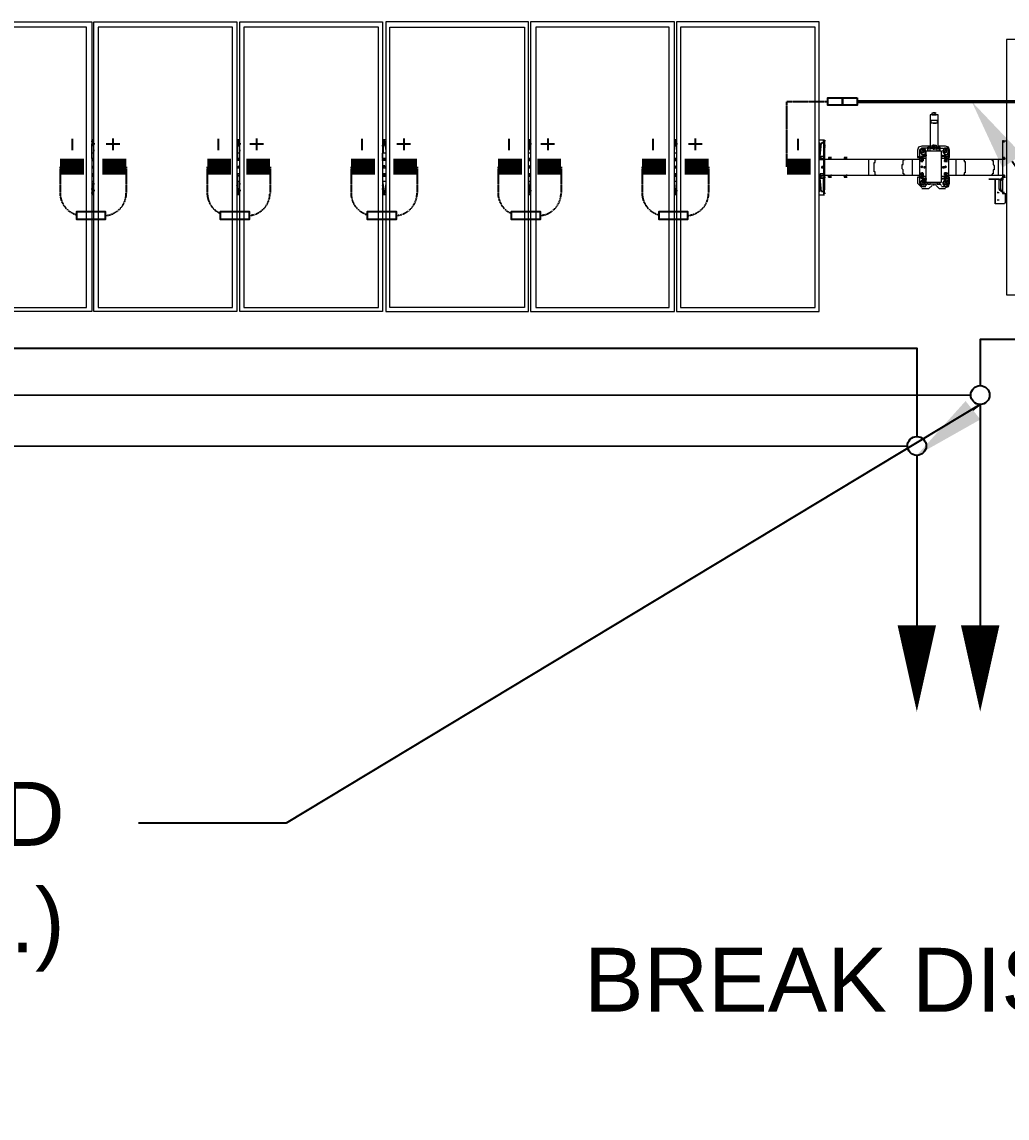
# Model space of a CAD drawing. Header units: feet. Extents: x -12372 to 90117, y -14865 to 4121.
# Drawn here: x 1752.3 to 2060.2, y 1068.5 to 1411.2 of the extents above; entities that cross this region are included whole.
import ezdxf
from ezdxf import colors
from ezdxf.entities.mleader import LeaderData, LeaderLine
from ezdxf.lldxf.tags import DXFTag
from ezdxf.math import Vec2, Vec3

# ---------------------------------------------------------------- set-up
doc = ezdxf.new("R2010")
doc.units = ezdxf.units.FT
doc.header["$MEASUREMENT"] = 0
doc.linetypes.add('HIDDEN', pattern=[0.375, 0.25, -0.125])
for name, color, linetype in [('E-DC HARNESS-NEG', 170, 'DC HARNESS CABLE'), ('E-DC HARNESS-POS', 10, 'DC HARNESS CABLE'), ('E-HARN-COMP', 8, 'Continuous'), ('E-TRNK-CABL-NEG', 6, 'HIDDEN'), ('E-TRUNK-CABLE-POS', 6, 'HIDDEN'), ('G-ANNO-TEXT', 1, 'Continuous'), ('Polarity-Text', 7, 'Continuous')]:
    doc.layers.add(name, color=color, linetype=linetype)
doc.styles.add('NEI-A', font='arial.ttf')
doc.styles.get("Standard").update_dxf_attribs({"font": 'arial.ttf'})
tags = doc.linetypes.add('DC HARNESS CABLE', pattern='A,0.5,-0.2,["DH",Standard,S=0.1,R=0,X=-0.1,Y=-0.05],-0.2', length=0.9).pattern_tags.tags
tags[6] = DXFTag(74, 10)

# ---------------------------------------------------------------- blocks, each defined once
blk = doc.blocks.new('A$Cc93f9aa1')
at = {"lineweight": 5}
for points in [[(8.3963, 0.4666), (8.3963, 0), (8.1647, 0), (8.1647, 0.4666)], [(8.6296, 0), (8.3997, 0), (8.3997, 0.4666), (8.6296, 0.4666)], [(8.8646, 0), (8.6346, 0), (8.6346, 0.4666), (8.8646, 0.4666)], [(8.8696, 0), (9.0996, 0), (9.0996, 0.4666), (8.8696, 0.4666)], [(9.103, 0), (9.3346, 0), (9.3346, 0.4666), (9.103, 0.4666)], [(9.338, 0), (9.5679, 0), (9.5679, 0.4666), (9.338, 0.4666)], [(8.388, 0.4583), (8.173, 0.4583), (8.173, 0.0067), (8.388, 0.0067)], [(8.623, 0.0067), (8.623, 0.4583), (8.4063, 0.4583), (8.4063, 0.0067)], [(8.858, 0.0067), (8.858, 0.4583), (8.6413, 0.4583), (8.6413, 0.0067)], [(8.8763, 0.4583), (9.093, 0.4583), (9.093, 0.0067), (8.8763, 0.0067)], [(9.3263, 0.0067), (9.3263, 0.4583), (9.1113, 0.4583), (9.1113, 0.0067)], [(9.3446, 0.4583), (9.3446, 0.0067), (9.5613, 0.0067), (9.5613, 0.4583)], [(9.8696, 0.4383), (9.8696, 0.0267), (9.9096, 0.0267), (9.9096, 0.4383)], [(9.7579, 0.3033), (9.7563, 0.3033), (9.7546, 0.3033), (9.7563, 0.3033), (9.7546, 0.3033), (9.7563, 0.3033), (9.7479, 0.3033), (9.7479, 0.3083), (9.7563, 0.3083), (9.7579, 0.3083)], [(9.7529, 0.3167), (9.7513, 0.3167)], [(9.7563, 0.3167), (9.7546, 0.3167)], [(9.7563, 0.3167), (9.7546, 0.3167)], [(9.7563, 0.3033), (9.7546, 0.3033), (9.7563, 0.3033), (9.7546, 0.3033)], [(9.5746, 0.275), (9.5763, 0.275), (9.5763, 0.2683)], [(9.7529, 0.2667), (9.7546, 0.2667), (9.7529, 0.2683), (9.7513, 0.2683), (9.7513, 0.2667), (9.7513, 0.265), (9.7529, 0.265)], [(9.7579, 0.265), (9.7563, 0.265)], [(9.5763, 0.2483), (9.5746, 0.2483)], [(9.6079, 0.2467), (9.6113, 0.2467), (9.6113, 0.2483), (9.6129, 0.2483), (9.6113, 0.2483), (9.6096, 0.2483), (9.6113, 0.2483), (9.6079, 0.2483)], [(9.7379, 0.2633), (9.7329, 0.2633), (9.7296, 0.2583), (9.7329, 0.2533), (9.7379, 0.2533), (9.7396, 0.2583)], [(9.7329, 0.2567), (9.7313, 0.2567), (9.7313, 0.2583), (9.7313, 0.26), (9.7329, 0.2617), (9.7363, 0.2617), (9.7379, 0.26), (9.7379, 0.2583), (9.7379, 0.2567), (9.7363, 0.2567), (9.7363, 0.2583), (9.7363, 0.26), (9.7346, 0.26), (9.7329, 0.2583), (9.7346, 0.2567), (9.7363, 0.2567), (9.7346, 0.255)], [(9.7646, 0.2083), (9.7646, 0.2583), (9.7396, 0.2583), (9.7396, 0.2083)], [(9.7529, 0.2617), (9.7513, 0.2617)], [(9.7646, 0.25), (9.7663, 0.25), (9.7663, 0.2517), (9.7646, 0.2517)], [(9.7746, 0.2633), (9.7696, 0.2633), (9.7663, 0.2583), (9.7696, 0.2533), (9.7746, 0.2533), (9.7763, 0.2583)], [(9.7696, 0.2567), (9.7713, 0.255), (9.7729, 0.2567), (9.7713, 0.2567), (9.7696, 0.2583), (9.7713, 0.26), (9.7729, 0.26), (9.7729, 0.2583), (9.7729, 0.2567), (9.7729, 0.2583), (9.7729, 0.2617), (9.7713, 0.2617), (9.7696, 0.2617), (9.7679, 0.26), (9.7679, 0.2583), (9.7679, 0.2567)], [(9.8646, 0.2483), (9.8629, 0.2467), (9.8646, 0.245), (9.8663, 0.2467)], [(8.398, 0.235), (8.398, 0.2333), (8.3963, 0.2333), (8.3963, 0.2317), (8.398, 0.2317), (8.3997, 0.2317), (8.3997, 0.2333)], [(8.633, 0.235), (8.6313, 0.2333), (8.6313, 0.2317), (8.6346, 0.2317), (8.6346, 0.2333), (8.633, 0.2333)], [(8.868, 0.235), (8.8663, 0.235), (8.8663, 0.2317), (8.8696, 0.2317), (8.8696, 0.2333), (8.868, 0.2333)], [(9.1013, 0.235), (9.1013, 0.2333), (9.0996, 0.2333), (9.0996, 0.2317), (9.1013, 0.2317), (9.103, 0.2317), (9.103, 0.2333), (9.103, 0.235)], [(9.3363, 0.235), (9.3363, 0.2333), (9.3346, 0.2333), (9.3346, 0.2317), (9.3363, 0.2317), (9.338, 0.2317), (9.338, 0.2333)], [(9.5729, 0.2317), (9.5746, 0.2317), (9.5746, 0.2333), (9.5729, 0.2333), (9.5729, 0.235), (9.5729, 0.2333), (9.5713, 0.2333), (9.5713, 0.2317)], [(9.5846, 0.2467), (9.5829, 0.2467)], [(9.5879, 0.2467), (9.5863, 0.2467)], [(9.6096, 0.2467), (9.6079, 0.2467)], [(9.6129, 0.2467), (9.6113, 0.2467)], [(9.7329, 0.235), (9.7313, 0.2333), (9.7329, 0.2317), (9.7346, 0.2333)], [(9.7329, 0.235), (9.7313, 0.2333), (9.7329, 0.2317), (9.7346, 0.2333)], [(9.7329, 0.235), (9.7313, 0.2333), (9.7329, 0.2317), (9.7346, 0.2333)], [(9.7329, 0.235), (9.7313, 0.2333), (9.7329, 0.2317), (9.7346, 0.2333)], [(9.7379, 0.2333), (9.7363, 0.2333), (9.7363, 0.2317), (9.7379, 0.2317), (9.7396, 0.2333)], [(9.7696, 0.2333), (9.7663, 0.2333), (9.7663, 0.2317), (9.7696, 0.2317)], [(9.7729, 0.2433), (9.7713, 0.2433), (9.7696, 0.245), (9.7713, 0.245), (9.7713, 0.2467), (9.7729, 0.2467), (9.7729, 0.245)], [(9.7713, 0.235), (9.7696, 0.2333), (9.7713, 0.2317), (9.7729, 0.2333)], [(9.7713, 0.235), (9.7696, 0.2333), (9.7713, 0.2317), (9.7729, 0.2333)], [(9.7713, 0.235), (9.7696, 0.2333), (9.7713, 0.2317), (9.7729, 0.2333)], [(9.7713, 0.235), (9.7696, 0.2333), (9.7713, 0.2317), (9.7729, 0.2333)], [(9.7729, 0.245), (9.7713, 0.245), (9.7713, 0.2433), (9.7729, 0.2433), (9.7746, 0.2433), (9.7729, 0.2433), (9.7729, 0.245), (9.7746, 0.245)], [(9.5763, 0.22), (9.5746, 0.22), (9.5746, 0.2217), (9.5696, 0.2217), (9.5696, 0.22), (9.5746, 0.22)], [(9.7346, 0.2217), (9.7346, 0.2233), (9.7329, 0.2233), (9.7313, 0.2217)], [(9.7646, 0.215), (9.7663, 0.215), (9.7663, 0.2133), (9.7646, 0.2133)], [(9.7729, 0.2217), (9.7729, 0.2233), (9.7713, 0.2233), (9.7713, 0.2217), (9.7696, 0.2217)], [(9.8596, 0.2133), (9.8596, 0.1967), (9.8579, 0.1967), (9.8579, 0.2133)], [(9.8613, 0.2133), (9.8596, 0.2133)], [(9.8613, 0.2133), (9.8596, 0.2133), (9.8613, 0.2133), (9.8596, 0.2133), (9.8613, 0.2133), (9.8629, 0.2133), (9.8646, 0.2133), (9.8629, 0.2133), (9.8613, 0.2133), (9.8629, 0.2133), (9.8613, 0.2133), (9.8629, 0.2133), (9.8646, 0.2133), (9.8629, 0.2133)], [(9.8629, 0.2133), (9.8613, 0.2133), (9.8613, 0.215), (9.8629, 0.215)], [(9.8629, 0.215), (9.8613, 0.215), (9.8629, 0.215), (9.8646, 0.215)], [(9.8646, 0.22), (9.8629, 0.2183), (9.8646, 0.2167), (9.8663, 0.2183)], [(9.8663, 0.2183), (9.8646, 0.2183)], [(9.5746, 0.19), (9.5763, 0.19), (9.5763, 0.1967)], [(9.5763, 0.1967), (9.5763, 0.2)], [(9.7379, 0.2117), (9.7329, 0.2117), (9.7296, 0.2067), (9.7329, 0.2017), (9.7379, 0.2017), (9.7396, 0.2067)], [(9.7363, 0.2067), (9.7363, 0.205), (9.7346, 0.2033), (9.7329, 0.205), (9.7313, 0.205), (9.7313, 0.2067), (9.7313, 0.2083), (9.7329, 0.21), (9.7346, 0.21), (9.7363, 0.21), (9.7379, 0.2083), (9.7379, 0.2067), (9.7379, 0.205), (9.7363, 0.205), (9.7346, 0.205), (9.7329, 0.2067), (9.7346, 0.2083), (9.7363, 0.2083)], [(9.7746, 0.2117), (9.7696, 0.2117), (9.7663, 0.2067), (9.7696, 0.2017), (9.7746, 0.2017), (9.7763, 0.2067)], [(9.7729, 0.205), (9.7713, 0.2033), (9.7696, 0.205), (9.7679, 0.205), (9.7679, 0.2067), (9.7679, 0.2083), (9.7696, 0.21), (9.7729, 0.21), (9.7729, 0.2067), (9.7729, 0.2083), (9.7713, 0.2083), (9.7696, 0.2067), (9.7713, 0.205)], [(9.7729, 0.2067), (9.7729, 0.205)], [(9.8663, 0.1917), (9.8646, 0.1917)]]:
    blk.add_lwpolyline(points, close=True, dxfattribs=at)
for points in [[(9.7579, 0.3167), (9.7563, 0.3167), (9.7546, 0.3167), (9.7513, 0.3167), (9.7529, 0.3167), (9.7513, 0.3167), (9.7529, 0.3167), (9.7513, 0.3167), (9.7496, 0.3167), (9.7496, 0.32), (9.7546, 0.32), (9.7513, 0.32), (9.7529, 0.32)], [(9.7529, 0.3167), (9.7546, 0.3167), (9.7546, 0.32), (9.7563, 0.32)], [(9.7579, 0.2583), (9.7579, 0.2633), (9.7613, 0.2633), (9.7613, 0.265), (9.7596, 0.265), (9.7596, 0.3167), (9.7463, 0.3167), (9.7463, 0.265), (9.7479, 0.265)], [(9.7496, 0.3167), (9.7563, 0.3167)], [(9.7513, 0.3167), (9.7529, 0.3167)], [(9.7513, 0.3167), (9.7529, 0.3167)], [(9.7513, 0.3167), (9.7529, 0.3167), (9.7513, 0.3167)], [(9.7513, 0.3167), (9.7529, 0.3167)], [(9.7546, 0.3167), (9.7513, 0.3167)], [(9.7513, 0.3033), (9.7529, 0.3033), (9.7513, 0.3033)], [(9.7546, 0.3167), (9.7529, 0.3167)], [(9.7546, 0.3167), (9.7529, 0.3167)], [(9.7529, 0.3167), (9.7546, 0.3167)], [(9.7529, 0.3033), (9.7546, 0.3033), (9.7529, 0.3033)], [(9.7546, 0.3167), (9.7563, 0.3167)], [(9.7546, 0.3033), (9.7563, 0.3033), (9.7546, 0.3033)], [(8.3997, 0.2767), (8.3963, 0.2767)], [(8.398, 0.27), (8.398, 0.2733), (8.398, 0.275), (8.398, 0.2717), (8.3963, 0.2717), (8.3963, 0.27), (8.3963, 0.2683)], [(8.398, 0.255), (8.3963, 0.255), (8.3963, 0.2633), (8.398, 0.2733)], [(8.6346, 0.2767), (8.6296, 0.2767)], [(8.6296, 0.255), (8.6313, 0.255), (8.6313, 0.2633), (8.633, 0.2733)], [(8.633, 0.27), (8.633, 0.2733), (8.6313, 0.2733), (8.6313, 0.2683)], [(8.633, 0.2733), (8.633, 0.275), (8.633, 0.2733)], [(8.8696, 0.2767), (8.8646, 0.2767)], [(8.868, 0.27), (8.868, 0.2733), (8.8663, 0.2733), (8.8663, 0.27), (8.8646, 0.2683)], [(8.8663, 0.255), (8.8646, 0.255), (8.8663, 0.2567), (8.8663, 0.2633), (8.868, 0.2733)], [(8.868, 0.2733), (8.868, 0.275), (8.868, 0.2733)], [(9.103, 0.2767), (9.0996, 0.2767)], [(9.1013, 0.255), (9.0996, 0.255), (9.0996, 0.2567), (9.1013, 0.2633), (9.1013, 0.2733), (9.1013, 0.275), (9.1013, 0.2717), (9.0996, 0.27), (9.0996, 0.2683)], [(9.1013, 0.275), (9.103, 0.275)], [(9.103, 0.27), (9.103, 0.2733)], [(9.338, 0.2767), (9.3346, 0.2767)], [(9.3363, 0.27), (9.3363, 0.2733), (9.3346, 0.2717), (9.3346, 0.2683)], [(9.3363, 0.255), (9.3346, 0.255), (9.3346, 0.2633), (9.3363, 0.2733)], [(9.3363, 0.275), (9.338, 0.275)], [(9.3363, 0.2733), (9.3363, 0.275), (9.3363, 0.2733)], [(9.5679, 0.2767), (9.5746, 0.2767)], [(9.5763, 0.25), (9.5746, 0.25), (9.5696, 0.25), (9.5713, 0.2717), (9.5746, 0.2717), (9.5713, 0.2717), (9.5729, 0.2717)], [(9.5763, 0.2717), (9.5746, 0.2717), (9.5746, 0.25), (9.5763, 0.25), (9.5746, 0.25), (9.5746, 0.2483), (9.5746, 0.245), (9.5763, 0.245), (9.5746, 0.245), (9.5746, 0.22), (9.5746, 0.2183), (9.5696, 0.2183), (9.5696, 0.22), (9.5713, 0.22)], [(9.5696, 0.27), (9.5696, 0.2683), (9.5696, 0.2667)], [(9.5696, 0.2683), (9.5713, 0.2683)], [(9.5746, 0.27), (9.5746, 0.2717), (9.5746, 0.2767), (9.5763, 0.2767)], [(9.5779, 0.275), (9.5763, 0.275), (9.5746, 0.275), (9.5763, 0.275), (9.5746, 0.275)], [(9.5779, 0.265), (9.5763, 0.265), (9.5763, 0.2683), (9.5779, 0.2683)], [(9.5763, 0.2683), (9.5763, 0.265)], [(9.5763, 0.2483), (9.5763, 0.265), (9.5763, 0.2483)], [(9.7446, 0.2667), (9.7463, 0.2667), (9.7329, 0.2667), (9.7279, 0.265), (9.7263, 0.26), (9.7263, 0.25), (9.7263, 0.2483), (9.7296, 0.2483)], [(9.7463, 0.2583), (9.7463, 0.2633), (9.7429, 0.2633), (9.7429, 0.265), (9.7429, 0.2633), (9.7429, 0.2583)], [(9.7446, 0.265), (9.7429, 0.265), (9.7463, 0.265), (9.7463, 0.2633), (9.7496, 0.2633)], [(9.7463, 0.265), (9.7496, 0.265), (9.7463, 0.265)], [(9.7496, 0.2617), (9.7496, 0.265), (9.7496, 0.2683), (9.7563, 0.2683), (9.7563, 0.265), (9.7496, 0.265), (9.7563, 0.265), (9.7563, 0.2617), (9.7546, 0.2617), (9.7529, 0.2617), (9.7529, 0.2633), (9.7546, 0.2633)], [(9.7496, 0.265), (9.7513, 0.265)], [(9.7529, 0.2667), (9.7546, 0.2667)], [(9.7596, 0.265), (9.7563, 0.265), (9.7596, 0.265)], [(9.7563, 0.2633), (9.7579, 0.2633), (9.7579, 0.265)], [(9.7763, 0.2483), (9.7779, 0.2483), (9.7779, 0.25), (9.7779, 0.26), (9.7763, 0.265), (9.7713, 0.2667), (9.7613, 0.2667), (9.7596, 0.2667)], [(9.7629, 0.2583), (9.7629, 0.2633), (9.7629, 0.265), (9.7613, 0.265)], [(9.8646, 0.275), (9.8629, 0.275), (9.8629, 0.19), (9.8646, 0.19)], [(9.8629, 0.275), (9.8696, 0.275)], [(9.8646, 0.2733), (9.8663, 0.2733)], [(8.398, 0.2467), (8.3963, 0.2467), (8.3963, 0.255)], [(8.633, 0.2467), (8.6313, 0.2467), (8.6296, 0.2467), (8.6313, 0.2483), (8.6313, 0.255)], [(8.8663, 0.2467), (8.8646, 0.2467), (8.8646, 0.255)], [(9.1013, 0.2467), (9.0996, 0.2467), (9.0996, 0.255)], [(9.3363, 0.2467), (9.3346, 0.2467), (9.3346, 0.255)], [(9.7329, 0.2633), (9.7296, 0.26), (9.7296, 0.245), (9.7179, 0.245), (9.7063, 0.245), (9.6596, 0.245), (9.6479, 0.245), (9.6113, 0.245), (9.6079, 0.245), (9.5863, 0.245), (9.5829, 0.245), (9.5763, 0.245), (9.5746, 0.245), (9.5696, 0.245), (9.5746, 0.245), (9.5763, 0.245), (9.5746, 0.245), (9.5746, 0.2467), (9.5696, 0.2467), (9.5696, 0.245), (9.5713, 0.245)], [(9.5746, 0.25), (9.5696, 0.25), (9.5713, 0.25)], [(9.5763, 0.2483), (9.5763, 0.2467), (9.5763, 0.2483)], [(9.5829, 0.2483), (9.5829, 0.2467), (9.5863, 0.2467), (9.5863, 0.2483), (9.5879, 0.2483), (9.5863, 0.2483), (9.5846, 0.2483), (9.5863, 0.2483), (9.5829, 0.2483), (9.5846, 0.2483)], [(9.5863, 0.2483), (9.5879, 0.2483)], [(9.6079, 0.2483), (9.6096, 0.2483)], [(9.6113, 0.2483), (9.6129, 0.2483)], [(9.7313, 0.25), (9.7346, 0.25), (9.7329, 0.25), (9.7346, 0.25), (9.7363, 0.25), (9.7346, 0.25), (9.7346, 0.2483), (9.7346, 0.2467), (9.7363, 0.2467)], [(9.7329, 0.25), (9.7313, 0.25), (9.7313, 0.2483), (9.7313, 0.2467), (9.7329, 0.2467)], [(9.7313, 0.2483), (9.7346, 0.2483)], [(9.7379, 0.2517), (9.7346, 0.2517), (9.7346, 0.25), (9.7379, 0.25)], [(9.7413, 0.2633), (9.7396, 0.2633), (9.7363, 0.2633)], [(9.7413, 0.2517), (9.7396, 0.2517), (9.7396, 0.25), (9.7379, 0.25), (9.7379, 0.2517), (9.7396, 0.2517)], [(9.7429, 0.2633), (9.7446, 0.2633)], [(9.7513, 0.2633), (9.7513, 0.2617)], [(9.7613, 0.2633), (9.7629, 0.2633), (9.7646, 0.2633), (9.7679, 0.2633)], [(9.7646, 0.2517), (9.7663, 0.2517), (9.7713, 0.2517), (9.7713, 0.25), (9.7663, 0.25)], [(9.7729, 0.2467), (9.7713, 0.2467), (9.7696, 0.2467), (9.7696, 0.2483), (9.7729, 0.2483), (9.7746, 0.2467), (9.7763, 0.2467), (9.7746, 0.2467), (9.7696, 0.2467), (9.7646, 0.2467)], [(9.7729, 0.2483), (9.7729, 0.25), (9.7746, 0.25), (9.7729, 0.25), (9.7713, 0.25), (9.7696, 0.25), (9.7696, 0.2483)], [(9.7696, 0.25), (9.7729, 0.25), (9.7713, 0.25)], [(9.8663, 0.2483), (9.8663, 0.2467), (9.8646, 0.2467), (9.8663, 0.2467), (9.8646, 0.2467), (9.8663, 0.2467), (9.8663, 0.245), (9.8646, 0.245), (9.8629, 0.245), (9.8563, 0.245), (9.8446, 0.245), (9.7996, 0.245), (9.7763, 0.245), (9.7763, 0.26), (9.7729, 0.2633)], [(9.8663, 0.2467), (9.8663, 0.245), (9.8646, 0.245), (9.8646, 0.2467), (9.8663, 0.2467), (9.8646, 0.2467), (9.8629, 0.2467), (9.8646, 0.2483), (9.8629, 0.2483), (9.8629, 0.2467), (9.8629, 0.245)], [(9.8629, 0.2483), (9.8629, 0.2483)], [(9.8646, 0.2483), (9.8663, 0.2483), (9.8646, 0.2483), (9.8663, 0.2483), (9.8663, 0.2467), (9.8646, 0.2467), (9.8663, 0.2467), (9.8679, 0.2467)], [(9.8646, 0.2483), (9.8646, 0.2483)], [(9.8663, 0.2483), (9.8663, 0.2483)], [(8.3997, 0.2467), (8.3963, 0.2467)], [(8.3997, 0.245), (8.3963, 0.245), (8.398, 0.245)], [(8.3963, 0.245), (8.3963, 0.2433), (8.3997, 0.2433)], [(8.6346, 0.2467), (8.6296, 0.2467)], [(8.6346, 0.245), (8.6313, 0.245), (8.6296, 0.245)], [(8.6346, 0.2433), (8.6313, 0.2433), (8.6296, 0.2433)], [(8.6313, 0.2433), (8.6313, 0.245)], [(8.8696, 0.2467), (8.8646, 0.2467)], [(8.8696, 0.245), (8.8646, 0.245), (8.8663, 0.245)], [(8.8696, 0.2433), (8.8663, 0.2433), (8.8646, 0.2433), (8.8646, 0.245)], [(9.103, 0.2467), (9.0996, 0.2467)], [(9.103, 0.245), (9.0996, 0.245), (9.1013, 0.245)], [(9.0996, 0.245), (9.0996, 0.2433), (9.103, 0.2433)], [(9.338, 0.2467), (9.3346, 0.2467)], [(9.338, 0.245), (9.3346, 0.245), (9.3363, 0.245)], [(9.3346, 0.245), (9.3346, 0.2433), (9.338, 0.2433)], [(9.5696, 0.2467), (9.5713, 0.2467)], [(9.5763, 0.2183), (9.5763, 0.2467), (9.5763, 0.2183)], [(9.7396, 0.2467), (9.7346, 0.2467), (9.7313, 0.2467), (9.7296, 0.2467), (9.7296, 0.2183), (9.7313, 0.2183), (9.7346, 0.2183), (9.7396, 0.2183)], [(9.7329, 0.2417), (9.7346, 0.2417), (9.7346, 0.2433), (9.7329, 0.2433), (9.7346, 0.2433), (9.7346, 0.245), (9.7329, 0.2467), (9.7329, 0.245), (9.7313, 0.245), (9.7313, 0.2433), (9.7346, 0.2433), (9.7346, 0.245), (9.7329, 0.245), (9.7346, 0.245)], [(9.7346, 0.2467), (9.7313, 0.2467)], [(9.7313, 0.245), (9.7313, 0.2433), (9.7329, 0.2433), (9.7346, 0.245), (9.7329, 0.245)], [(9.7313, 0.2433), (9.7313, 0.2417), (9.7346, 0.2417), (9.7346, 0.2433)], [(9.7329, 0.245), (9.7346, 0.245), (9.7329, 0.245)], [(9.7329, 0.2333), (9.7346, 0.2333)], [(9.7363, 0.2433), (9.7346, 0.2433), (9.7346, 0.245), (9.7363, 0.245)], [(9.7729, 0.2433), (9.7713, 0.2433), (9.7696, 0.245), (9.7696, 0.2433), (9.7713, 0.2433)], [(9.7696, 0.2417), (9.7713, 0.2417), (9.7696, 0.2417), (9.7696, 0.2433), (9.7713, 0.2433), (9.7713, 0.2417), (9.7729, 0.2417), (9.7746, 0.2417)], [(9.7713, 0.245), (9.7729, 0.245), (9.7713, 0.245)], [(9.7713, 0.2333), (9.7729, 0.2333)], [(9.7729, 0.245), (9.7746, 0.245)], [(9.7746, 0.2433), (9.7729, 0.2417)], [(9.7763, 0.2467), (9.7763, 0.2183)], [(9.8629, 0.2467), (9.8629, 0.2467)], [(9.8629, 0.245), (9.8629, 0.245)], [(9.8646, 0.245), (9.8646, 0.245)], [(9.8663, 0.2467), (9.8663, 0.2467)], [(9.8663, 0.245), (9.8663, 0.245)], [(8.3997, 0.2217), (8.3963, 0.2217), (8.3963, 0.22)], [(8.3997, 0.22), (8.3963, 0.22), (8.398, 0.22)], [(8.398, 0.2183), (8.3963, 0.2183), (8.3963, 0.21), (8.398, 0.2), (8.398, 0.1917), (8.3997, 0.1917)], [(8.3963, 0.2183), (8.3997, 0.2183)], [(8.6346, 0.2217), (8.6313, 0.2217), (8.6296, 0.2217)], [(8.6296, 0.22), (8.6313, 0.22), (8.6346, 0.22)], [(8.6313, 0.21), (8.6313, 0.2167), (8.6296, 0.2183), (8.6313, 0.2183), (8.6296, 0.2183)], [(8.6313, 0.22), (8.6313, 0.2217)], [(8.6346, 0.2183), (8.6313, 0.2183)], [(8.8696, 0.2217), (8.8663, 0.2217), (8.8646, 0.2217), (8.8646, 0.22)], [(8.8696, 0.22), (8.8646, 0.22), (8.8663, 0.22)], [(8.8663, 0.2183), (8.8646, 0.2183), (8.8646, 0.21), (8.8663, 0.2), (8.8663, 0.1933), (8.868, 0.1917), (8.8696, 0.1917)], [(8.8646, 0.2183), (8.8696, 0.2183)], [(9.103, 0.2217), (9.0996, 0.2217), (9.0996, 0.22)], [(9.103, 0.22), (9.0996, 0.22), (9.1013, 0.22)], [(9.1013, 0.2183), (9.0996, 0.2183), (9.0996, 0.21), (9.1013, 0.2), (9.1013, 0.1917), (9.1013, 0.19), (9.103, 0.19)], [(9.0996, 0.2183), (9.103, 0.2183)], [(9.338, 0.2217), (9.3346, 0.2217), (9.3346, 0.22)], [(9.338, 0.22), (9.3346, 0.22), (9.3363, 0.22)], [(9.3363, 0.2183), (9.3346, 0.2183), (9.3346, 0.21), (9.3346, 0.2), (9.3363, 0.1933), (9.3363, 0.1917), (9.338, 0.1917)], [(9.3346, 0.2183), (9.338, 0.2183)], [(9.5713, 0.1933), (9.5696, 0.215), (9.5746, 0.215), (9.5763, 0.215)], [(9.5746, 0.215), (9.5696, 0.215), (9.5713, 0.215)], [(9.5746, 0.1933), (9.5713, 0.1933), (9.5746, 0.1933), (9.5746, 0.215), (9.5763, 0.215), (9.5746, 0.215), (9.5746, 0.2167), (9.5763, 0.2167), (9.5779, 0.2167)], [(9.5763, 0.2183), (9.5746, 0.2183), (9.5746, 0.22), (9.5763, 0.22), (9.5829, 0.22), (9.5863, 0.22), (9.6079, 0.22), (9.6113, 0.22), (9.6479, 0.22), (9.6596, 0.22), (9.7063, 0.22), (9.7296, 0.22), (9.7296, 0.2067), (9.7329, 0.2033)], [(9.5746, 0.2183), (9.5746, 0.2183)], [(9.5763, 0.2183), (9.5763, 0.2167), (9.5763, 0.2183)], [(9.5763, 0.2167), (9.5763, 0.2), (9.5763, 0.2167)], [(9.5879, 0.22), (9.5863, 0.22), (9.5863, 0.2183), (9.5863, 0.2167), (9.5879, 0.2167), (9.5863, 0.2167), (9.5846, 0.2167), (9.5829, 0.2167), (9.5829, 0.2183), (9.5829, 0.22), (9.5846, 0.22)], [(9.5829, 0.2183), (9.5863, 0.2183)], [(9.5829, 0.2167), (9.5863, 0.2167), (9.5846, 0.2167)], [(9.6129, 0.22), (9.6113, 0.22), (9.6113, 0.2183), (9.6079, 0.2183), (9.6079, 0.22), (9.6096, 0.22)], [(9.6079, 0.2183), (9.6079, 0.2167), (9.6096, 0.2167), (9.6113, 0.2167), (9.6129, 0.2167), (9.6113, 0.2167), (9.6113, 0.2183)], [(9.6079, 0.2167), (9.6113, 0.2167), (9.6096, 0.2167)], [(9.7296, 0.2167), (9.7263, 0.2167), (9.7263, 0.2067), (9.7329, 0.2)], [(9.7263, 0.2167), (9.7279, 0.2167)], [(9.7313, 0.2233), (9.7346, 0.2233)], [(9.7329, 0.2217), (9.7313, 0.2217), (9.7313, 0.22)], [(9.7346, 0.2183), (9.7346, 0.2167), (9.7313, 0.2167), (9.7313, 0.2183), (9.7329, 0.2183), (9.7346, 0.2183), (9.7363, 0.2183)], [(9.7313, 0.2183), (9.7329, 0.2183)], [(9.7313, 0.2167), (9.7313, 0.215), (9.7329, 0.215), (9.7346, 0.215), (9.7363, 0.215), (9.7346, 0.215), (9.7346, 0.2167)], [(9.7313, 0.215), (9.7346, 0.215), (9.7329, 0.215)], [(9.7363, 0.22), (9.7346, 0.22), (9.7346, 0.2217), (9.7329, 0.2217), (9.7329, 0.22), (9.7346, 0.22), (9.7346, 0.2217), (9.7363, 0.2217)], [(9.7329, 0.22), (9.7346, 0.22), (9.7329, 0.22)], [(9.7329, 0.22), (9.7346, 0.22), (9.7329, 0.22)], [(9.7379, 0.2133), (9.7346, 0.2133), (9.7346, 0.215), (9.7379, 0.215)], [(9.7413, 0.2133), (9.7396, 0.2133), (9.7396, 0.215), (9.7379, 0.215), (9.7379, 0.2133), (9.7396, 0.2133)], [(9.7646, 0.2183), (9.7696, 0.2183), (9.7746, 0.2183), (9.7763, 0.2183), (9.7746, 0.2183), (9.7729, 0.2167), (9.7729, 0.215), (9.7746, 0.215), (9.7729, 0.215), (9.7713, 0.215), (9.7696, 0.215), (9.7696, 0.2167), (9.7696, 0.2183), (9.7713, 0.2183), (9.7729, 0.2183), (9.7713, 0.2183)], [(9.7663, 0.215), (9.7713, 0.215), (9.7713, 0.2133), (9.7663, 0.2133), (9.7646, 0.2133)], [(9.7729, 0.2233), (9.7696, 0.2233)], [(9.7713, 0.2217), (9.7696, 0.2217), (9.7696, 0.22), (9.7729, 0.22), (9.7746, 0.22), (9.7729, 0.22), (9.7729, 0.2217), (9.7713, 0.2217), (9.7713, 0.22), (9.7729, 0.22), (9.7729, 0.2217), (9.7746, 0.2217)], [(9.7696, 0.2167), (9.7729, 0.2167)], [(9.7696, 0.215), (9.7729, 0.215), (9.7713, 0.215)], [(9.7713, 0.22), (9.7729, 0.22), (9.7713, 0.22)], [(9.7713, 0.2), (9.7763, 0.2017), (9.7779, 0.2067), (9.7779, 0.2167), (9.7763, 0.2167)], [(9.7729, 0.2033), (9.7763, 0.2067), (9.7763, 0.22), (9.7879, 0.22), (9.7996, 0.22), (9.8446, 0.22), (9.8563, 0.22), (9.8629, 0.22), (9.8629, 0.2183), (9.8629, 0.2167), (9.8646, 0.2167), (9.8663, 0.2167), (9.8679, 0.2167)], [(9.8413, 0.2133), (9.8429, 0.2133), (9.8413, 0.2133)], [(9.8429, 0.2133), (9.8446, 0.2133)], [(9.8496, 0.2133), (9.8429, 0.2133), (9.8496, 0.2133)], [(9.8496, 0.2133), (9.8513, 0.2133), (9.8496, 0.2133)], [(9.8663, 0.1733), (9.8513, 0.1733), (9.8513, 0.2133), (9.8579, 0.2133), (9.8596, 0.2133), (9.8629, 0.2133), (9.8646, 0.2133)], [(9.8513, 0.2133), (9.8513, 0.1733)], [(9.8513, 0.2133), (9.8529, 0.2133)], [(9.8579, 0.2133), (9.8513, 0.2133)], [(9.8513, 0.2133), (9.8529, 0.2133)], [(9.8579, 0.2133), (9.8596, 0.2133)], [(9.8613, 0.215), (9.8629, 0.215), (9.8613, 0.215), (9.8613, 0.2133), (9.8629, 0.2133), (9.8613, 0.2133), (9.8596, 0.2133), (9.8613, 0.2133), (9.8596, 0.2133)], [(9.8596, 0.2133), (9.8596, 0.2133)], [(9.8596, 0.2133), (9.8596, 0.2133)], [(9.8596, 0.2133), (9.8613, 0.2133), (9.8596, 0.2133)], [(9.8596, 0.2133), (9.8613, 0.2133)], [(9.8596, 0.2133), (9.8613, 0.2133)], [(9.8596, 0.2117), (9.8596, 0.2133)], [(9.8613, 0.2133), (9.8613, 0.2133)], [(9.8613, 0.2133), (9.8613, 0.2133)], [(9.8629, 0.22), (9.8629, 0.22)], [(9.8646, 0.22), (9.8629, 0.22)], [(9.8663, 0.2167), (9.8663, 0.2183), (9.8646, 0.2183), (9.8663, 0.2183), (9.8646, 0.2183), (9.8663, 0.2183), (9.8646, 0.2183), (9.8663, 0.2183), (9.8663, 0.2167), (9.8646, 0.2167), (9.8646, 0.2183), (9.8629, 0.2183), (9.8646, 0.22), (9.8663, 0.22), (9.8646, 0.22), (9.8663, 0.22), (9.8663, 0.2183), (9.8663, 0.22)], [(9.8629, 0.2183), (9.8629, 0.2183)], [(9.8629, 0.2167), (9.8629, 0.2167)], [(9.8646, 0.22), (9.8646, 0.22)], [(9.8646, 0.2167), (9.8646, 0.2167)], [(9.8663, 0.22), (9.8663, 0.22)], [(9.8663, 0.2183), (9.8663, 0.2183)], [(9.8663, 0.2167), (9.8663, 0.2167)], [(8.3963, 0.1967), (8.3963, 0.1933), (8.398, 0.1933), (8.398, 0.19), (8.398, 0.1917), (8.398, 0.195)], [(8.6296, 0.21), (8.6313, 0.21), (8.6313, 0.2), (8.633, 0.1933), (8.633, 0.1917), (8.6346, 0.1917)], [(8.6313, 0.1967), (8.6313, 0.195), (8.6313, 0.1917), (8.633, 0.1917), (8.633, 0.19), (8.6346, 0.19)], [(8.633, 0.195), (8.633, 0.1917), (8.633, 0.19)], [(8.8646, 0.1967), (8.8663, 0.195), (8.8663, 0.1917), (8.868, 0.1917), (8.868, 0.19), (8.868, 0.1917), (8.868, 0.195)], [(9.1013, 0.19), (9.1013, 0.1933), (9.0996, 0.195), (9.0996, 0.1967)], [(9.1013, 0.1917), (9.103, 0.1917), (9.103, 0.195)], [(9.3346, 0.1967), (9.3346, 0.1933), (9.3363, 0.1933), (9.3363, 0.19), (9.3363, 0.1917), (9.3363, 0.195)], [(9.5696, 0.1983), (9.5696, 0.1967), (9.5713, 0.1967)], [(9.5696, 0.1967), (9.5696, 0.195)], [(9.5746, 0.195), (9.5746, 0.1933), (9.5746, 0.1883), (9.5763, 0.1883)], [(9.7329, 0.1983), (9.7446, 0.1983), (9.7496, 0.2033)], [(9.7329, 0.2017), (9.7346, 0.2017)], [(9.7363, 0.2017), (9.7396, 0.2017)], [(9.7396, 0.2033), (9.7429, 0.2067)], [(9.7429, 0.2083), (9.7429, 0.205), (9.7463, 0.205)], [(9.7429, 0.205), (9.7446, 0.205)], [(9.7579, 0.2083), (9.7579, 0.205), (9.7463, 0.205), (9.7463, 0.2083)], [(9.7513, 0.205), (9.7513, 0.2033)], [(9.7546, 0.2033), (9.7546, 0.205)], [(9.7563, 0.2033), (9.7613, 0.1983), (9.7713, 0.1983)], [(9.7579, 0.205), (9.7613, 0.205), (9.7629, 0.205), (9.7629, 0.2083)], [(9.7613, 0.2067), (9.7646, 0.2033)], [(9.7646, 0.2017), (9.7696, 0.2017)], [(9.7713, 0.2017), (9.7729, 0.2017)], [(9.8579, 0.1967), (9.8613, 0.1933), (9.8629, 0.1933)], [(9.8596, 0.2117), (9.8613, 0.2117)], [(9.8596, 0.2117), (9.8596, 0.1967), (9.8613, 0.195), (9.8613, 0.1933)], [(9.8613, 0.1967), (9.8596, 0.1967), (9.8613, 0.195)], [(8.3997, 0.1883), (8.3963, 0.1883)], [(8.398, 0.19), (8.3997, 0.19)], [(8.6346, 0.1883), (8.6296, 0.1883)], [(8.8696, 0.1883), (8.8646, 0.1883)], [(9.103, 0.1883), (9.0996, 0.1883)], [(9.338, 0.1883), (9.3346, 0.1883)], [(9.3363, 0.19), (9.338, 0.19)], [(9.5679, 0.1883), (9.5746, 0.1883)], [(9.5779, 0.19), (9.5763, 0.19), (9.5746, 0.19), (9.5763, 0.19), (9.5746, 0.19)], [(9.8563, 0.1917), (9.8546, 0.1917), (9.8563, 0.1917), (9.8579, 0.1917)], [(9.8546, 0.18), (9.8563, 0.18), (9.8579, 0.18)], [(9.8629, 0.19), (9.8696, 0.19)], [(9.8663, 0.175), (9.8679, 0.175), (9.8679, 0.19)]]:
    blk.add_lwpolyline(points, dxfattribs=at)
at = {"color": 8, "lineweight": 5, "true_color": 0x808080}
for points in [[(8.3997, 0.2767), (8.3963, 0.2767)], [(8.3963, 0.2733), (8.3963, 0.275), (8.398, 0.275)], [(8.3963, 0.2617), (8.3963, 0.27), (8.398, 0.27)], [(8.3963, 0.2667), (8.3963, 0.2683), (8.398, 0.2683)], [(8.398, 0.2733), (8.398, 0.2733)], [(8.398, 0.2733), (8.3997, 0.2583)], [(8.3997, 0.2683), (8.3997, 0.27)], [(8.6346, 0.2767), (8.6296, 0.2767)], [(8.6296, 0.2733), (8.6313, 0.2733), (8.6313, 0.275), (8.633, 0.275)], [(8.6296, 0.27), (8.6313, 0.27), (8.6313, 0.2683), (8.6296, 0.2617)], [(8.6296, 0.2683), (8.6313, 0.2683), (8.6313, 0.2667), (8.6296, 0.2667)], [(8.633, 0.2733), (8.633, 0.2733)], [(8.633, 0.2733), (8.6346, 0.2583)], [(8.6346, 0.2683), (8.6346, 0.27)], [(8.8696, 0.2767), (8.8646, 0.2767)], [(8.8646, 0.2733), (8.8663, 0.2733), (8.8663, 0.275), (8.868, 0.275)], [(8.8646, 0.27), (8.8663, 0.27), (8.8663, 0.2683), (8.8646, 0.2617)], [(8.8646, 0.2667), (8.8646, 0.2683)], [(8.868, 0.2733), (8.868, 0.2733)], [(8.868, 0.2733), (8.8696, 0.2583)], [(8.8696, 0.2683), (8.868, 0.27)], [(9.103, 0.2767), (9.0996, 0.2767)], [(9.0996, 0.2733), (9.1013, 0.275)], [(9.0996, 0.2617), (9.0996, 0.27), (9.1013, 0.27)], [(9.0996, 0.2667), (9.0996, 0.2683), (9.1013, 0.2683)], [(9.1013, 0.2733), (9.103, 0.2583)], [(9.103, 0.2733), (9.103, 0.2733)], [(9.103, 0.2683), (9.103, 0.27)], [(9.338, 0.2767), (9.3346, 0.2767)], [(9.3346, 0.2733), (9.3346, 0.275), (9.3363, 0.275)], [(9.3346, 0.2617), (9.3346, 0.27), (9.3363, 0.27)], [(9.3346, 0.2667), (9.3346, 0.2683)], [(9.3363, 0.2733), (9.3363, 0.2733)], [(9.3363, 0.2733), (9.338, 0.2583)], [(9.338, 0.2683), (9.338, 0.27)], [(9.5696, 0.2717), (9.5679, 0.27)], [(9.5696, 0.2683), (9.5679, 0.255)], [(9.5679, 0.2667), (9.5696, 0.2667), (9.5679, 0.2617)], [(9.8629, 0.275), (9.8629, 0.2483)], [(8.3997, 0.255), (8.3963, 0.255)], [(8.6346, 0.255), (8.6313, 0.255)], [(8.8696, 0.255), (8.8646, 0.255)], [(9.103, 0.255), (9.0996, 0.255)], [(9.338, 0.255), (9.3346, 0.255)], [(9.5679, 0.25), (9.5696, 0.25), (9.5679, 0.245), (9.5696, 0.245), (9.5679, 0.245)], [(9.5696, 0.2483), (9.5713, 0.2483)], [(9.5863, 0.2483), (9.5829, 0.2483)], [(9.6113, 0.2483), (9.6079, 0.2483)], [(9.7263, 0.25), (9.7296, 0.25)], [(9.7313, 0.25), (9.7346, 0.25)], [(9.7429, 0.2583), (9.7429, 0.2633)], [(9.7613, 0.2583), (9.7613, 0.2633)], [(9.7696, 0.25), (9.7729, 0.25)], [(9.7763, 0.25), (9.7779, 0.25)], [(9.5863, 0.2467), (9.5829, 0.2467)], [(9.6113, 0.2467), (9.6079, 0.2467)], [(9.6479, 0.22), (9.6479, 0.245)], [(9.6596, 0.22), (9.6579, 0.22), (9.6579, 0.225), (9.6563, 0.225), (9.6563, 0.2267), (9.6563, 0.2283), (9.6563, 0.23), (9.6563, 0.2317), (9.6563, 0.2333), (9.6563, 0.235), (9.6563, 0.2367), (9.6563, 0.2383), (9.6563, 0.24), (9.6579, 0.24), (9.6579, 0.2417), (9.6579, 0.2433), (9.6579, 0.245), (9.6596, 0.245)], [(9.7063, 0.22), (9.7046, 0.22), (9.7046, 0.2217), (9.7029, 0.2217), (9.7029, 0.2233), (9.7029, 0.225), (9.7029, 0.2267), (9.7029, 0.2283), (9.7013, 0.23), (9.7013, 0.2317), (9.7013, 0.2333), (9.7013, 0.235), (9.7013, 0.2367), (9.7029, 0.2367), (9.7029, 0.2383), (9.7029, 0.24), (9.7029, 0.2417), (9.7029, 0.2433), (9.7046, 0.245), (9.7063, 0.245)], [(9.7179, 0.22), (9.7179, 0.245)], [(9.7313, 0.2467), (9.7346, 0.2467)], [(9.7329, 0.2417), (9.7313, 0.2417)], [(9.7329, 0.2433), (9.7329, 0.2433)], [(9.7696, 0.2467), (9.7746, 0.2467)], [(9.7713, 0.2433), (9.7713, 0.2433)], [(9.7879, 0.245), (9.7879, 0.22)], [(9.7996, 0.245), (9.8013, 0.245), (9.8013, 0.2417), (9.8029, 0.2417), (9.8029, 0.24), (9.8029, 0.2383), (9.8029, 0.2367), (9.8029, 0.235), (9.8029, 0.2333), (9.8029, 0.2317), (9.8029, 0.23), (9.8029, 0.2283), (9.8029, 0.2267), (9.8029, 0.225), (9.8029, 0.2233), (9.8013, 0.2233), (9.8013, 0.2217), (9.8013, 0.22), (9.7996, 0.22)], [(9.8446, 0.245), (9.8463, 0.245), (9.8463, 0.2433), (9.8479, 0.2433), (9.8479, 0.2417), (9.8479, 0.24), (9.8479, 0.2383), (9.8479, 0.2367), (9.8496, 0.235), (9.8496, 0.2333), (9.8496, 0.2317), (9.8496, 0.23), (9.8496, 0.2283), (9.8479, 0.2283), (9.8479, 0.2267), (9.8479, 0.225), (9.8479, 0.2233), (9.8479, 0.2217), (9.8463, 0.2217), (9.8463, 0.22), (9.8446, 0.22)], [(9.8563, 0.245), (9.8563, 0.22)], [(9.8629, 0.2467), (9.8629, 0.22)], [(9.5679, 0.22), (9.5696, 0.22), (9.5679, 0.22), (9.5696, 0.215), (9.5679, 0.215)], [(9.5696, 0.2167), (9.5713, 0.2167)], [(9.5829, 0.22), (9.5863, 0.22)], [(9.5829, 0.2167), (9.5863, 0.2167)], [(9.6079, 0.22), (9.6113, 0.22)], [(9.6079, 0.2167), (9.6113, 0.2167)], [(9.7296, 0.2167), (9.7263, 0.2167)], [(9.7313, 0.22), (9.7313, 0.2217), (9.7346, 0.2217), (9.7346, 0.22)], [(9.7313, 0.2183), (9.7346, 0.2183)], [(9.7313, 0.215), (9.7346, 0.215)], [(9.7696, 0.22), (9.7696, 0.2217), (9.7729, 0.2217), (9.7729, 0.22), (9.7713, 0.22), (9.7696, 0.22), (9.7696, 0.2217), (9.7696, 0.2233), (9.7746, 0.2233), (9.7746, 0.2217)], [(9.7696, 0.2183), (9.7746, 0.2183)], [(9.7696, 0.215), (9.7729, 0.215)], [(9.7729, 0.2217), (9.7729, 0.22)], [(9.7779, 0.2167), (9.7763, 0.2167)], [(9.8629, 0.2183), (9.8629, 0.19)], [(8.3963, 0.21), (8.3997, 0.21)], [(8.3963, 0.2033), (8.3963, 0.195), (8.398, 0.195)], [(8.3963, 0.1967), (8.3963, 0.1983)], [(8.3997, 0.2067), (8.398, 0.1917)], [(8.3997, 0.1967), (8.3997, 0.195), (8.4013, 0.195)], [(8.6296, 0.195), (8.6313, 0.195), (8.6313, 0.1967), (8.6296, 0.2033)], [(8.6296, 0.1967), (8.6313, 0.1967), (8.6313, 0.1983), (8.6296, 0.1983)], [(8.6313, 0.21), (8.6346, 0.21)], [(8.6346, 0.2067), (8.633, 0.1917)], [(8.6346, 0.1967), (8.6346, 0.195), (8.6363, 0.195)], [(8.8646, 0.21), (8.8696, 0.21)], [(8.8646, 0.195), (8.8663, 0.195), (8.8663, 0.1967), (8.8646, 0.2033)], [(8.8646, 0.1967), (8.8646, 0.1983)], [(8.8696, 0.2067), (8.868, 0.1917)], [(8.868, 0.195), (8.8696, 0.1967)], [(9.0996, 0.21), (9.103, 0.21)], [(9.0996, 0.2033), (9.0996, 0.195), (9.1013, 0.195)], [(9.1013, 0.1967), (9.0996, 0.1967), (9.0996, 0.1983)], [(9.103, 0.2067), (9.1013, 0.1917)], [(9.103, 0.1967), (9.103, 0.195), (9.1046, 0.195)], [(9.3346, 0.21), (9.338, 0.21)], [(9.3346, 0.2033), (9.3346, 0.195), (9.3363, 0.195)], [(9.3346, 0.1967), (9.3346, 0.1983)], [(9.338, 0.2067), (9.3363, 0.1917)], [(9.338, 0.1967), (9.338, 0.195), (9.3396, 0.195)], [(9.5679, 0.21), (9.5696, 0.1967)], [(9.5679, 0.1983), (9.5696, 0.1983), (9.5679, 0.2033)], [(9.5679, 0.195), (9.5696, 0.1933)], [(9.7429, 0.205), (9.7429, 0.2083)], [(9.7613, 0.205), (9.7613, 0.2083)], [(9.8629, 0.2117), (9.8596, 0.2117)], [(9.8613, 0.195), (9.8613, 0.195)], [(8.398, 0.19), (8.3963, 0.19), (8.3963, 0.1917)], [(8.3997, 0.1883), (8.3963, 0.1883)], [(8.398, 0.1917), (8.398, 0.1917)], [(8.633, 0.19), (8.6313, 0.19), (8.6313, 0.1917), (8.6296, 0.1917)], [(8.6346, 0.1883), (8.6296, 0.1883)], [(8.633, 0.1917), (8.633, 0.1917)], [(8.868, 0.19), (8.8663, 0.19), (8.8663, 0.1917), (8.8646, 0.1917)], [(8.8696, 0.1883), (8.8646, 0.1883)], [(8.868, 0.1917), (8.868, 0.1917)], [(9.1013, 0.19), (9.1013, 0.1917), (9.0996, 0.1917)], [(9.103, 0.1883), (9.0996, 0.1883)], [(9.103, 0.1917), (9.103, 0.1917)], [(9.3363, 0.19), (9.3346, 0.19), (9.3346, 0.1917)], [(9.338, 0.1883), (9.3346, 0.1883)], [(9.3363, 0.1917), (9.3363, 0.1917)]]:
    blk.add_lwpolyline(points, dxfattribs=at)
for points in [[(8.4013, 0.27), (8.3997, 0.27)], [(8.6363, 0.27), (8.6346, 0.27)], [(8.8696, 0.27), (8.868, 0.27)], [(9.1046, 0.27), (9.103, 0.27)], [(9.3396, 0.27), (9.338, 0.27)], [(9.5679, 0.2683), (9.5696, 0.2683)], [(9.7346, 0.2217), (9.7346, 0.22), (9.7329, 0.22), (9.7313, 0.22), (9.7313, 0.2217), (9.7313, 0.2233), (9.7346, 0.2233)], [(8.868, 0.195), (8.8696, 0.195)], [(9.5696, 0.1967), (9.5679, 0.1967)], [(9.8629, 0.1933), (9.8613, 0.1933)]]:
    blk.add_lwpolyline(points, close=True, dxfattribs=at)

msp = doc.modelspace()

# ---------------------------------------------------------------- linework, layer by layer
at = {"layer": 'E-DC HARNESS-NEG', "ltscale": 0.5}
for points in [[(2689.91, 1311.89), (2051.79, 1311.89), (2051.79, 1297.49)], [(1417.57, 1294.6), (2048.84, 1294.55)], [(2051.79, 1291.6), (2051.79, 1222.49)]]:
    msp.add_lwpolyline(points, dxfattribs=at)
at = {"layer": 'E-DC HARNESS-NEG', "linetype": 'Continuous', "flags": 128}
msp.add_lwpolyline([(2051.79, 1195.57, 0, 12, 0), (2051.79, 1222.49, 0, 0, 0)], format="xyseb", dxfattribs=at)
at = {"layer": 'E-DC HARNESS-POS', "ltscale": 0.5}
for points in [[(1436.84, 1309.19), (2031.98, 1309.19), (2031.98, 1281.57)], [(181.26, 1278.28), (2029.03, 1278.63)], [(2031.98, 1275.69), (2031.98, 1222.49)]]:
    msp.add_lwpolyline(points, dxfattribs=at)
at = {"layer": 'E-DC HARNESS-POS', "linetype": 'Continuous', "flags": 128}
msp.add_lwpolyline([(2031.98, 1195.57, 0, 12, 0), (2031.98, 1222.49, 0, 0, 0)], format="xyseb", dxfattribs=at)
at = {"layer": 'E-HARN-COMP'}
for points in [[(2008.78, 1387.46), (2008.78, 1385.13), (2004.22, 1385.13), (2004.22, 1387.46)], [(2013.34, 1387.46), (2013.34, 1385.13), (2008.78, 1385.13), (2008.78, 1387.46)]]:
    msp.add_lwpolyline(points, close=True, dxfattribs=at)
at = {"layer": 'E-HARN-COMP', "const_width": 5}
for points in [[(1764.22, 1365.92), (1771.68, 1365.92)], [(1777.46, 1365.92), (1784.92, 1365.92)], [(1810.22, 1365.92), (1817.67, 1365.92)], [(1822.39, 1365.92), (1829.84, 1365.92)], [(1855.15, 1365.92), (1862.6, 1365.92)], [(1868.35, 1365.92), (1875.81, 1365.92)], [(1901.11, 1365.92), (1908.56, 1365.92)], [(1913.36, 1365.92), (1920.81, 1365.92)], [(1946.12, 1365.92), (1953.57, 1365.92)], [(1959.46, 1365.92), (1966.91, 1365.92)], [(1991.37, 1365.92), (1998.83, 1365.92)]]:
    msp.add_lwpolyline(points, dxfattribs=at)
at = {"layer": 'E-HARN-COMP'}
for points in [[(1773.88, 1351.83), (1769.32, 1351.83), (1769.32, 1349.51), (1773.88, 1349.51)], [(1773.88, 1349.51), (1778.44, 1349.51), (1778.44, 1351.83), (1773.88, 1351.83)], [(1818.81, 1351.83), (1814.24, 1351.83), (1814.24, 1349.51), (1818.81, 1349.51)], [(1818.81, 1349.51), (1823.37, 1349.51), (1823.37, 1351.83), (1818.81, 1351.83)], [(1864.77, 1351.83), (1860.2, 1351.83), (1860.2, 1349.51), (1864.77, 1349.51)], [(1864.77, 1349.51), (1869.33, 1349.51), (1869.33, 1351.83), (1864.77, 1351.83)], [(1909.78, 1351.83), (1905.21, 1351.83), (1905.21, 1349.51), (1909.78, 1349.51)], [(1909.78, 1349.51), (1914.34, 1349.51), (1914.34, 1351.83), (1909.78, 1351.83)], [(1955.88, 1351.83), (1951.31, 1351.83), (1951.31, 1349.51), (1955.88, 1349.51)], [(1955.88, 1349.51), (1960.44, 1349.51), (1960.44, 1351.83), (1955.88, 1351.83)]]:
    msp.add_lwpolyline(points, dxfattribs=at)
for centre in [(2051.79, 1294.55), (2031.98, 1278.63)]:
    msp.add_circle(centre, 2.94, dxfattribs=at)
at = {"layer": 'E-TRNK-CABL-NEG', "ltscale": 0.1}
msp.add_lwpolyline([(1991.37, 1365.92), (1991.37, 1386.3), (2004.22, 1386.3)], dxfattribs=at)
at = {"layer": 'E-TRNK-CABL-NEG', "color": 7, "linetype": 'Continuous', "ltscale": 0.1, "const_width": 1}
msp.add_lwpolyline([(2013.34, 1386.3), (2069.55, 1386.3)], dxfattribs=at)
at = {"layer": 'E-TRNK-CABL-NEG', "ltscale": 0.1}
for points in [[(1764.22, 1365.92), (1764.22, 1357.68, 0.334879), (1769.32, 1350.93, 0.334879)], [(1810.22, 1365.92), (1810.22, 1357.68, 0.289984), (1814.24, 1351.33, 0.289984)], [(1855.15, 1365.92), (1855.15, 1357.68, 0.333388), (1860.2, 1350.94, 0.333388)], [(1901.11, 1365.92), (1901.11, 1357.68, 0.293541), (1905.21, 1351.29, 0.293541)], [(1946.12, 1365.92), (1946.12, 1357.68, 0.338726), (1951.31, 1350.9, 0.338726)]]:
    msp.add_lwpolyline(points, format="xyb", dxfattribs=at)
at = {"layer": 'E-TRUNK-CABLE-POS', "ltscale": 0.1}
for points in [[(1784.92, 1365.92), (1784.92, 1357.68, -0.391396), (1778.44, 1350.68, -0.391396)], [(1829.84, 1365.92), (1829.84, 1357.68, -0.391396), (1823.37, 1350.68, -0.391396)], [(1875.81, 1365.92), (1875.81, 1357.68, -0.391396), (1869.33, 1350.68, -0.391396)], [(1920.81, 1365.92), (1920.81, 1357.68, -0.391396), (1914.34, 1350.68, -0.391396)], [(1966.91, 1365.92), (1966.91, 1357.68, -0.391396), (1960.44, 1350.68, -0.391396)]]:
    msp.add_lwpolyline(points, format="xyb", dxfattribs=at)
at = {"layer": 'Polarity-Text'}
for p, q in [((1768.01, 1374.7), (1768.01, 1371.08)), ((1780.72, 1374.77), (1780.72, 1371.15)), ((1813.62, 1374.7), (1813.62, 1371.08)), ((1825.65, 1374.77), (1825.65, 1371.15)), ((1858.54, 1374.7), (1858.54, 1371.08)), ((1871.61, 1374.77), (1871.61, 1371.15)), ((1904.51, 1374.7), (1904.51, 1371.08)), ((1916.62, 1374.77), (1916.62, 1371.15)), ((1949.51, 1374.7), (1949.51, 1371.08)), ((1962.72, 1374.77), (1962.72, 1371.15)), ((1994.77, 1374.7), (1994.77, 1371.08)), ((1782.86, 1372.96), (1778.59, 1372.96)), ((1827.79, 1372.96), (1823.51, 1372.96)), ((1873.75, 1372.96), (1869.47, 1372.96)), ((1918.76, 1372.96), (1914.48, 1372.96)), ((1964.86, 1372.96), (1960.58, 1372.96))]:
    msp.add_line(p, q, dxfattribs=at)

# ---------------------------------------------------------------- block references
at = {"xscale": 194.04614304, "yscale": 194.04614304, "zscale": 194.04614304}
msp.add_blockref('A$Cc93f9aa1', (144.87, 1320.65), dxfattribs=at)

# ---------------------------------------------------------------- texts
at = {"layer": 'G-ANNO-TEXT', "insert": (2215.12, 1101.43, -22.9), "char_height": 20, "width": 320.0701, "attachment_point": 9, "style": 'NEI-A', "bg_fill": 3, "box_fill_scale": 1.5, "bg_fill_color": 256, "bg_fill_transparency": 0}
msp.add_mtext('TO LOAD \\PBREAK DISCONNECT', dxfattribs=at)

# ---------------------------------------------------------------- next in the draw order: leaders
at = {"layer": 'G-ANNO-TEXT'}
ml = msp.add_multileader_mtext('Standard', dxfattribs=at)
ml.set_content('MOTOR GAP STRING JUMPER', color=256, style='NEI-A')
ml.set_leader_properties()
ml.build(insert=Vec2(0, 0))
ml.multileader.update_dxf_attribs({"dogleg_length": 0.36, "arrow_head_size": 22.51})
ctx = ml.context
ctx.base_point, ctx.char_height, ctx.arrow_head_size, ctx.landing_gap_size, ctx.plane_origin = Vec3(2297.77, 1088.3, -22.9), 20, 22.51, 23.05, Vec3(9865.23, -4327.04, -22.9)
notes = []
notes.append((ctx, [(0, (1, 1, 0), (2251.67, 1088.3, -22.9), (1, 0), 46.1, [(0, [(2049.14, 1386.3, -22.9)], 0, [])])]))
ctx.mtext.insert, ctx.mtext.width, ctx.mtext.flow_direction = Vec3(2320.82, 1098.47, -22.9), 406.5438, 5
ctx.mtext.has_bg_fill, ctx.mtext.bg_color, ctx.mtext.bg_scale_factor, ctx.mtext.bg_transparency, ctx.mtext.use_window_bg_color = 1, -1073741824, 1.5, 0, 1
for ctx, leaders in notes:
    for number, flags, end, landing, length, lines in leaders:
        leader = LeaderData()
        leader.index, (leader.has_last_leader_line, leader.has_dogleg_vector, leader.attachment_direction) = number, flags
        leader.last_leader_point, leader.dogleg_vector, leader.dogleg_length = Vec3(end), Vec3(landing), length
        for number, points, colour, breaks in lines:
            line = LeaderLine()
            line.index, line.vertices, line.color, line.breaks = number, Vec3.list(points), colors.encode_raw_color(colour), breaks
            leader.lines.append(line)
        ctx.leaders.append(leader)

# ---------------------------------------------------------------- next in the draw order: leaders
ml = msp.add_multileader_mtext('Standard', dxfattribs=at)
ml.set_content('TRUNK BUS OVERMOLDED CONNECTION (TYP.)', color=256, style='NEI-A')
ml.set_leader_properties()
ml.build(insert=Vec2(0, 0))
ml.multileader.update_dxf_attribs({"dogleg_length": 0.36, "arrow_head_size": 22.51})
ctx = ml.context
ctx.base_point, ctx.char_height, ctx.arrow_head_size, ctx.landing_gap_size, ctx.plane_origin = Vec3(1376.85, 1160.65), 20, 22.51, 23.05, Vec3(8280.52, -4688.6)
ctx.text_align_type = 2
notes = []
notes.append((ctx, [(1, (1, 1, 0), (1834.83, 1160.65), (-1, 0), 46.1, [(0, [(2031.98, 1275.69), (2051.79, 1291.6)], 0, [])])]))
ctx.mtext.insert, ctx.mtext.width, ctx.mtext.alignment, ctx.mtext.flow_direction = Vec3(1765.68, 1173.59), 369.365, 3, 5
ctx.mtext.has_bg_fill, ctx.mtext.bg_color, ctx.mtext.bg_scale_factor, ctx.mtext.bg_transparency, ctx.mtext.use_window_bg_color = 1, -1073741824, 1.5, 0, 1
for ctx, leaders in notes:
    for number, flags, end, landing, length, lines in leaders:
        leader = LeaderData()
        leader.index, (leader.has_last_leader_line, leader.has_dogleg_vector, leader.attachment_direction) = number, flags
        leader.last_leader_point, leader.dogleg_vector, leader.dogleg_length = Vec3(end), Vec3(landing), length
        for number, points, colour, breaks in lines:
            line = LeaderLine()
            line.index, line.vertices, line.color, line.breaks = number, Vec3.list(points), colors.encode_raw_color(colour), breaks
            leader.lines.append(line)
        ctx.leaders.append(leader)

doc.saveas('drawing.dxf')
